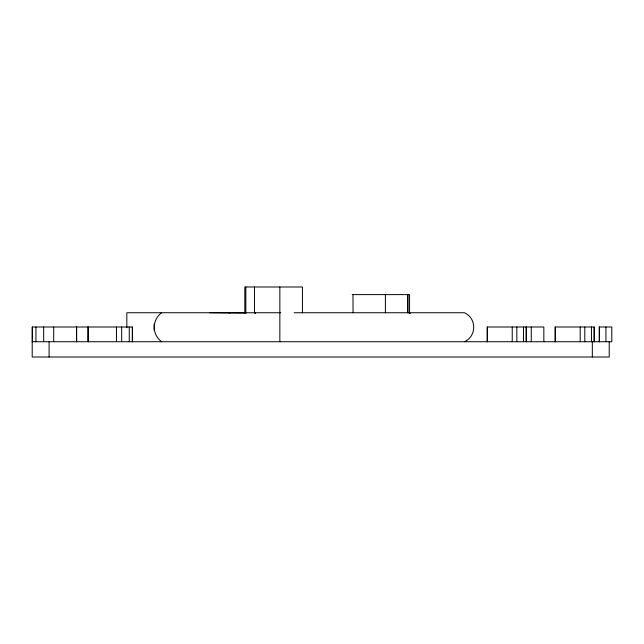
<?xml version="1.0" encoding="UTF-8"?>
<svg xmlns="http://www.w3.org/2000/svg" width="644" height="644" viewBox="0 0 644 644"><rect width="100%" height="100%" fill="white"/><g stroke="black" fill="none" stroke-linecap="round" stroke-linejoin="round"><path stroke-width="0.97" d="M255.153 313.403L255.378 312.743L255.153 313.185M161.604 341.731C151.791 334.341 151.791 320.132 161.604 312.743M464.437 341.731C476.801 336.152 476.801 318.321 464.437 312.743L294.171 312.743M230.367 312.743L228.709 312.743M352.212 294.606L409.544 294.606L409.544 312.743M280.712 312.743L126.836 312.743L126.836 327.74M32.2 341.731L611.8 341.731L611.8 326.999L599.226 326.999L599.226 341.731M209.936 312.743L246.185 313.056M408.787 312.743L410.349 313.427M609.224 341.731L609.224 357.009L32.2 357.009L32.2 326.999L132.463 326.999L132.463 341.731M605.924 326.999L605.924 341.731M599.459 326.999L599.459 341.731M594.283 341.731L594.283 326.999L555.16 326.999L555.16 341.731M594.146 326.999L594.114 341.731M592.327 341.731L592.327 357.009M591.458 326.999L591.458 341.731M584.792 326.999L584.792 341.731M580.196 326.999L580.196 341.731M555.289 326.999L555.361 341.731M543.842 341.731L543.842 326.999L487.202 326.999L487.202 341.731M531.268 326.999L531.268 341.731M526.325 326.999L526.325 341.731M526.188 326.999L526.188 341.731M523.5 326.999L523.5 341.731M516.834 326.999L516.834 341.731M512.238 326.999L512.238 341.731M487.371 326.999L487.339 341.731M408.055 294.606L408.055 312.743M407.555 294.606L407.555 312.743M385.386 294.606L385.386 312.743M352.984 294.606L353.073 312.743M302.414 312.743L302.414 286.991L244.809 286.991L244.809 312.871M279.85 286.991L279.85 341.731M254.477 286.991L254.477 312.743M245.839 286.991L245.839 312.743M154.19 324.085L154.19 330.388M132.31 326.999L132.31 341.731M129.259 326.999L129.259 341.731M121.676 326.999L121.676 341.731M116.459 326.999L116.459 341.731M88.196 326.999L88.156 341.731M88.011 326.999L88.011 341.731M76.652 326.999L76.652 341.731M76.507 326.999L76.507 341.731M53.694 326.999L53.694 341.731M49.097 341.731L49.097 357.009M43.663 326.999L43.663 341.731M35.935 326.999L35.935 341.731M32.385 326.999L32.385 341.731"/></g></svg>
